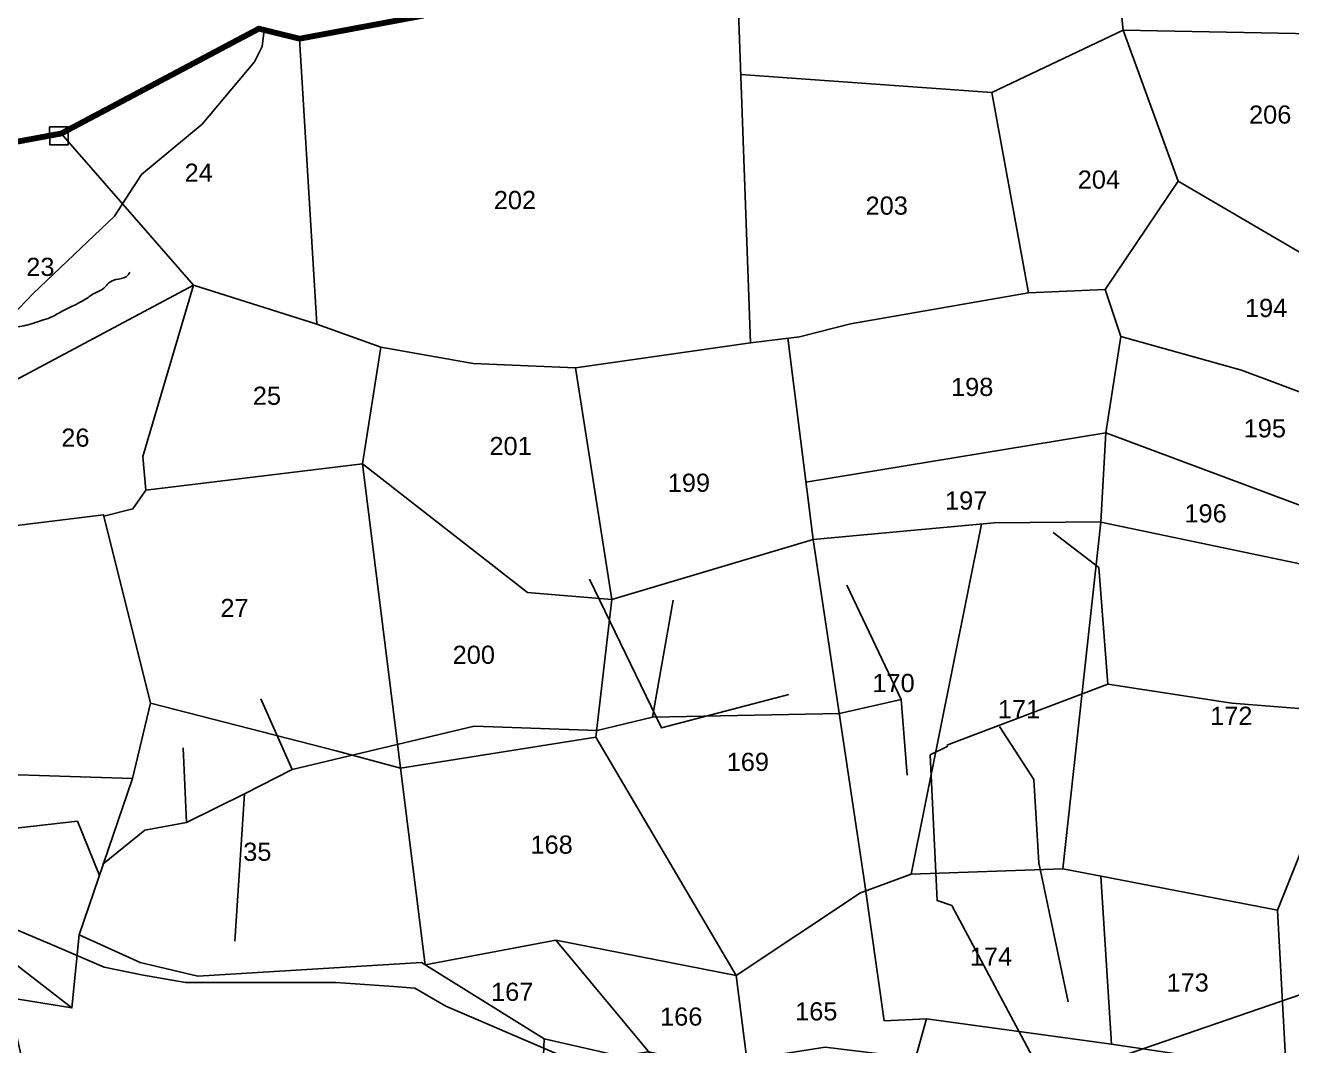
# Model space of a CAD drawing. Header units: feet. Extents: x 746667 to 763555, y 1616206 to 1623008.
# Drawn here: x 749137 to 750880, y 1620092 to 1621496 of the extents above; entities that cross this region are included whole.
import ezdxf
from ezdxf.enums import TextEntityAlignment as Align

# ---------------------------------------------------------------- set-up
doc = ezdxf.new("R2010")
doc.units = ezdxf.units.FT
doc.header["$LTSCALE"] = 15
doc.header["$MEASUREMENT"] = 0
doc.linetypes.add('HIDDEN2', pattern=[0.1875, 0.125, -0.0625])
for name, color, linetype in [('CANAL1', 7, 'Continuous'), ('CSMark', 72, 'Continuous'), ('PLOT', 7, 'Continuous'), ('PLOT NO', 7, 'Continuous'), ('TANKS-STREAM', 4, 'Continuous'), ('VILLAGE STONES', 240, 'Continuous')]:
    doc.layers.add(name, color=color, linetype=linetype)
doc.layers.add('VILLAGE BOUNDRY', color=5, linetype='HIDDEN2', lineweight=100)
doc.styles.get("Standard").update_dxf_attribs({"font": 'arial.ttf'})
doc.linetypes.add('DOTS', pattern='A,1e-06,-3,["●",Standard,S=3,R=0,X=-1.25,Y=-1.25],-3', length=6.000001)
doc.linetypes.add('FENCELINE1', pattern='A,0.25,-0.1,[133,ltypeshp.shx,S=0.1,R=0,X=-0.1,Y=0],-0.1,1', length=1.45)

msp = doc.modelspace()

# ---------------------------------------------------------------- linework, layer by layer
at = {"layer": 'CANAL1', "color": 6, "linetype": 'DOTS', "ltscale": 0.2}
for points in [[(748860.6, 1620612.6), (748993.6, 1620776), (749006.2, 1620843.5), (749022.4, 1621014.4), (749089, 1621066.5), (749147.2, 1621127), (749259.5, 1621233.3), (749296.7, 1621290.7), (749379.8, 1621360.3), (749452.1, 1621445.7), (749462.6, 1621466.9), (749465.6, 1621493.2)], [(748826.3, 1620418), (748874.6, 1620378.5), (749018.7, 1620295.9), (749170.3, 1620232), (749245.3, 1620200.1), (749296.7, 1620189.2), (749357.1, 1620178.7), (749563.9, 1620178.9), (749643.6, 1620173.5), (749672.6, 1620171.2), (749715.2, 1620146.4), (749870.7, 1620079.6), (749924.3, 1620068.3), (749955.3, 1620077.3), (749994.3, 1620083.5), (750024.7, 1620077.1), (750060.9, 1620057.7), (750074.9, 1620055.6), (750118.3, 1620060.4), (750175.3, 1620059.7), (750350.3, 1620013), (750697.4, 1619870)]]:
    msp.add_lwpolyline(points, dxfattribs=at)
at = {"layer": 'CSMark', "linetype": 'FENCELINE1', "ltscale": 6}
for points in [[(750626.7, 1620589.6), (750614.2, 1620750.2), (750551.5, 1620798.1)], [(750342.2, 1620568.5), (750267.5, 1620725.8)], [(750000, 1620543.9), (750028.4, 1620704.9)], [(750626.7, 1620589.6), (750797.4, 1620563.3), (750895.3, 1620555.7), (750955.8, 1620583.3), (750910.3, 1620665.8)], [(749243.3, 1620341.9), (749301.1, 1620388.4), (749358.3, 1620399), (749438.1, 1620438.5), (749503.9, 1620472.1), (749754.3, 1620531.5), (749923.7, 1620525.7), (750000, 1620543.9), (750257.3, 1620548.9), (750342.2, 1620568.5)], [(749503.9, 1620472.1), (749460.7, 1620569.3)], [(750342.2, 1620568.5), (750350.4, 1620464.4)], [(750477.7, 1620531.2), (750524.8, 1620458.1), (750531.7, 1620343.4), (750572, 1620152.2)], [(749358.3, 1620399), (749353.8, 1620501.8)], [(750406.3, 1620504.2), (750382.1, 1620492), (750391.6, 1620291.5), (750411.9, 1620284.8), (750540.7, 1620043.2), (750675.9, 1619815.3), (750701.1, 1619778.4), (751223.8, 1619345.1), (751582.7, 1619049.3), (751761.8, 1618876.4)], [(749438.1, 1620438.5), (749424.9, 1620235.7)], [(750949.8, 1620182.2), (750648, 1620078.4), (750396.3, 1619992.9), (750293.8, 1619951.6), (749831.1, 1619813), (749630.7, 1619754.7), (749412.4, 1619748), (749297.3, 1619730.4), (749198.5, 1619723.9), (749137.4, 1619721.6), (749079.2, 1619711.5), (748957.5, 1619713.2), (748892.9, 1619711.3), (748578.8, 1619699.7), (748493.2, 1619690.6), (748299.1, 1619681.4), (747697.5, 1619624), (747546.1, 1619621.1)]]:
    msp.add_lwpolyline(points, dxfattribs=at)
at = {"layer": 'CSMark'}
msp.add_lwpolyline([(749913, 1620734), (750012.3, 1620529.2), (750187.6, 1620575.4)], dxfattribs=at)
at = {"layer": 'CSMark', "linetype": 'FENCELINE1'}
msp.add_lwpolyline([(750626.7, 1620589.6), (750405.1, 1620505.3)], dxfattribs=at)
at = {"layer": 'PLOT', "lineweight": -2}
for points in [[(750647.6, 1621489.3), (750956.1, 1621483.6), (751085, 1621474.6), (751282.1, 1621452.1), (751306.8, 1621821)], [(751096.5, 1621814.9), (751085, 1621474.6), (750907, 1621174.1), (750723.3, 1621281.7)], [(750647.6, 1621489.3), (750624, 1621709.5)], [(749893.8, 1621024.8), (750134.8, 1621059), (750116.6, 1621565.7)], [(750622.9, 1621132.6), (750723.3, 1621281.7), (750647.6, 1621489.3), (750467, 1621403.7)], [(749538, 1621084.7), (749514, 1621477.7)], [(750121.5, 1621428.3), (750467, 1621403.7), (750517.3, 1621127.9), (750272.3, 1621085.1), (750202, 1621067.4), (750134.8, 1621059)], [(748588.9, 1620517.5), (748679.9, 1620462), (748804.8, 1620477.9), (748997.9, 1620468.7), (749284.1, 1620459.4), (749309.1, 1620563.1), (749244.3, 1620822.5), (749023.4, 1620795.5), (749066.4, 1620977.8), (749368.1, 1621138.4), (749185.9, 1621347.2)], [(749368.1, 1621138.4), (749298.4, 1620902.6), (749302.6, 1620856.2), (749284.7, 1620830.7), (749244.7, 1620820.8)], [(749302.6, 1620856.2), (749600.9, 1620892.5), (749625.9, 1621053.1), (749538, 1621084.7), (749368.1, 1621138.4)], [(750644.4, 1621067.9), (750810.6, 1621021.7), (751029.1, 1620939.9), (751220.3, 1620868.3), (751412.3, 1620847.5), (751475.4, 1620858.1), (751504.4, 1621141.5), (751427.5, 1621130.2), (751259.4, 1621099.6), (751058.4, 1621044.6)], [(749850.7, 1620101.2), (750009.8, 1620064.9), (750129.5, 1620072.8), (750237.7, 1620089.9), (750362, 1620074.9), (750377.2, 1620129.1), (750318.6, 1620126.2), (750291.2, 1620320.3), (750221, 1620788.4), (750470, 1620811.4), (750617, 1620812.8), (750623.7, 1620935.3), (750644.4, 1621067.9), (750622.9, 1621132.6), (750517.3, 1621127.9)], [(750186.1, 1621065.4), (750221, 1620788.4), (749944, 1620706.1), (749921.9, 1620516.6), (749653.2, 1620473.7), (749687, 1620203.3), (749866.9, 1620237), (750115, 1620188.6), (749921.9, 1620516.6)], [(749309.1, 1620563.1), (749564.4, 1620497.5), (749653.2, 1620473.7), (749600.9, 1620892.5), (749827.6, 1620715.4), (749944, 1620706.1), (749893.8, 1621024.8), (749753, 1621030.8), (749625.9, 1621053.1)], [(750617, 1620812.4), (750932.7, 1620746.2), (750980.4, 1620802.4), (751029.1, 1620939.9), (751058.4, 1621044.6)], [(750211.1, 1620867.2), (750623.7, 1620935.3), (750980.4, 1620802.4), (751022.3, 1620778.8), (751023.9, 1620611.7), (751015.3, 1620491.2), (750948.2, 1620498.7), (750860.4, 1620278.2), (750608, 1620326.9), (750564.5, 1620335.3), (750356.1, 1620327.9), (750286.2, 1620302.1), (750115, 1620188.6)], [(750356.1, 1620327.9), (750452.8, 1620809.8)], [(750564.5, 1620335.3), (750617, 1620812.4)], [(749210.7, 1620244.6), (749284.1, 1620459.4)], [(749238.6, 1620326.2), (749208.3, 1620401), (748945.5, 1620371.3), (748816.8, 1620424.9)], [(748822.9, 1620370.3), (748936.3, 1620295.5), (749069.3, 1620245.4), (749200.6, 1620144), (749112.3, 1620158.1), (749144.1, 1620020.4)], [(750377.2, 1620129.1), (750631.6, 1620094), (750617.2, 1620325.2)], [(750631.6, 1620094), (750871.9, 1620058.1), (750860.4, 1620278.2)], [(749228, 1619617.6), (749303.8, 1619561.3), (749335.3, 1619589.3), (749532.9, 1619689.4), (749681.4, 1619695.3), (749678.4, 1619772), (749824.6, 1619758), (749843.1, 1619907.6), (749850.7, 1620101.2), (749682, 1620206.5), (749374.2, 1620187.4), (749294.8, 1620206.4), (749210.7, 1620244.6), (749200.6, 1620144)], [(750108, 1619737.2), (750009.8, 1620064.9), (749866.9, 1620237)], [(750115, 1620188.6), (750129.5, 1620072.8), (750223.9, 1619693.8), (750108, 1619737.2), (749824.6, 1619758)]]:
    msp.add_lwpolyline(points, dxfattribs=at)
at = {"layer": 'TANKS-STREAM', "lineweight": -2}
msp.add_spline([(747701.4, 1620960.6), (747708.5, 1620960.8), (747719, 1620958.9), (747736.4, 1620956), (747746.4, 1620952.1), (747760, 1620949.7), (747765.6, 1620946), (747770.8, 1620939.4), (747791.8, 1620928.6), (747799.8, 1620924.5), (747802, 1620920), (747809, 1620911.1), (747817.6, 1620907.8), (747842.3, 1620904.2), (747853.2, 1620900.4), (747863.6, 1620901.3), (747874.5, 1620907.1), (747903.4, 1620896.9), (747916.1, 1620897.1), (747922, 1620897.4), (747935.8, 1620890.1), (747953.9, 1620889.7), (747977.8, 1620878.4), (747989.5, 1620874.6), (748002.6, 1620864.4), (748009.4, 1620858.4), (748021.9, 1620857), (748027.9, 1620854.7), (748035.2, 1620850), (748044.8, 1620847.9), (748060.5, 1620850.8), (748071.9, 1620872), (748076.6, 1620880.2), (748088.2, 1620887.7), (748102.6, 1620905.6), (748107.9, 1620915), (748125.1, 1620925.4), (748133.5, 1620934.5), (748152.3, 1620960.7), (748179, 1620981.6), (748196.4, 1620998), (748214.5, 1621004.5), (748225.9, 1621015.6), (748252.5, 1621023.2), (748283.4, 1621039.6), (748302.2, 1621046.7), (748321.6, 1621067.4), (748345.2, 1621082.5), (748355.3, 1621097.8), (748371.7, 1621114), (748379.2, 1621126.9), (748396.2, 1621137.9), (748412.7, 1621148.4), (748420.8, 1621154.3), (748440.4, 1621162.9), (748453.3, 1621173.4), (748458.9, 1621180.9), (748468.8, 1621181.8), (748490.3, 1621189.6), (748495.1, 1621192.7), (748510.5, 1621193.1), (748527.8, 1621199.6), (748541.4, 1621205.6), (748551.5, 1621207.3), (748566.8, 1621210), (748580.8, 1621212.8), (748590.7, 1621213), (748623.3, 1621220.5), (748651.8, 1621223.1), (748664.8, 1621225.7), (748681.8, 1621229.7), (748699.4, 1621229.7), (748710.1, 1621231.8), (748717.4, 1621237.4), (748738.9, 1621242.3), (748767.9, 1621240.4), (748778, 1621233.9), (748788.4, 1621226.8), (748796.8, 1621220.9), (748815.7, 1621215.5), (748826, 1621202.5), (748841.8, 1621193.7), (748866.9, 1621179.4), (748876.9, 1621169.7), (748890.3, 1621162.3), (748900.2, 1621155), (748919, 1621147.1), (748933.1, 1621135.5), (748945.2, 1621124.8), (748962.7, 1621117.9), (748983.8, 1621112.8), (748991.9, 1621105), (749008.1, 1621100.7), (749031.7, 1621093.7), (749071.3, 1621083), (749096.6, 1621081.3), (749122.9, 1621081.1), (749146.3, 1621085.7), (749161.6, 1621090.9), (749173.8, 1621095.2), (749182.8, 1621100.2), (749219.2, 1621119.1), (749234, 1621128.6), (749244.7, 1621134.4), (749251.7, 1621141.7), (749261, 1621146.3), (749275.4, 1621150), (749280.4, 1621156.3)], degree=3, dxfattribs=at)
at = {"layer": 'VILLAGE BOUNDRY', "lineweight": -2, "ltscale": 25, "const_width": 8}
msp.add_lwpolyline([(748986.1, 1621310.3), (749185.9, 1621347.2), (749458, 1621491.5), (749514, 1621477.7), (749684.5, 1621509.5)], dxfattribs=at)
at = {"layer": 'VILLAGE STONES', "lineweight": -2}
msp.add_lwpolyline([(749170, 1621356.4), (749195.5, 1621356.5), (749195.6, 1621331.7), (749170.1, 1621331.7)], close=True, dxfattribs=at)

# ---------------------------------------------------------------- texts
at = {"layer": 'PLOT NO', "lineweight": -2}
for s, p in [('206', (750850.1, 1621373.3)), ('24', (749375.2, 1621293.3)), ('204', (750614.3, 1621283.9)), ('202', (749810.5, 1621255.7)), ('203', (750322.3, 1621248)), ('23', (749157.3, 1621163.7)), ('194', (750844.5, 1621107.2)), ('25', (749469.1, 1620986.4)), ('198', (750439.9, 1620998.5)), ('195', (750842.7, 1620941.5)), ('26', (749205.5, 1620928.7)), ('201', (749804.5, 1620917.2)), ('199', (750050, 1620866.6)), ('197', (750431.7, 1620842.2)), ('196', (750761.2, 1620824.5)), ('27', (749424.5, 1620694.3)), ('200', (749753.9, 1620629.9)), ('170', (750331.7, 1620591)), ('171', (750504.4, 1620555)), ('172', (750796.6, 1620545.9)), ('169', (750131.1, 1620482.5)), ('35', (749455.9, 1620358.8)), ('168', (749861, 1620368.6)), ('174', (750465.8, 1620214.5)), ('167', (749806.8, 1620166.1)), ('173', (750736.5, 1620178.8)), ('166', (750039.4, 1620132)), ('165', (750225.3, 1620139.2))]:
    msp.add_text(s, height=25, rotation=0.1736, dxfattribs=at).set_placement(p, align=Align.MIDDLE_CENTER)

doc.saveas('drawing.dxf')
